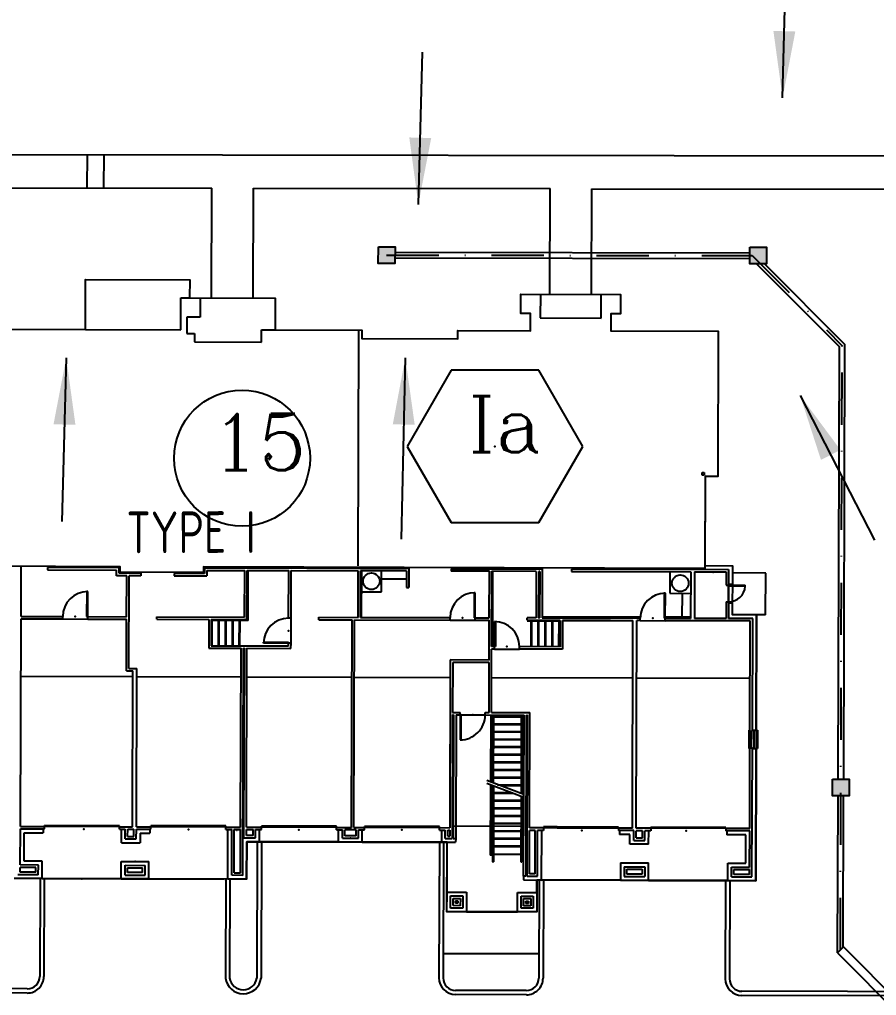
# Model space of a CAD drawing. Header units: feet. Extents: x 26064 to 27719, y 16802 to 28989.
# Drawn here: x 27321.3 to 27424.1, y 17176.2 to 17293.3 of the extents above; entities that cross this region are included whole.
import ezdxf
from ezdxf.enums import TextEntityAlignment as Align

# ---------------------------------------------------------------- set-up
doc = ezdxf.new("R2010")
doc.units = ezdxf.units.FT
doc.header["$LTSCALE"] = 50
doc.header["$MEASUREMENT"] = 0
doc.header["$PDSIZE"] = -0.5
doc.linetypes.add('CENTERPL', pattern=[0.25, 0.125, -0.0625, 0, -0.0625])
for name, color, linetype in [('ALT-SD CL', 252, 'CENTERPL'), ('ALT-SD STRUCTURE', 252, 'Continuous'), ('ALT-SD-OUTER', 252, 'Continuous'), ('BUILDING-DOORS-EXT', 2, 'Continuous'), ('BUILDING-INTERIOR', 251, 'Continuous'), ('BUILDINGS', 5, 'Continuous'), ('CURB-B', 4, 'Continuous'), ('CURB-F', 32, 'Continuous'), ('FLUMES', 2, 'Continuous'), ('SD-OUTER-PRIVATE', 6, 'Continuous'), ('SD-STRUCTURE', 6, 'Continuous'), ('SIDEWALK', 9, 'Continuous')]:
    doc.layers.add(name, color=color, linetype=linetype)
doc.styles.add('DCADTXTSTYLE2', font='ARCHITXT')
doc.styles.add('DCADTXTSTYLE3', font='ROMANC')
doc.styles.add('ls80', font='simplex', dxfattribs={"oblique": 15, "height": 4})
doc.dimstyles.new('dim', dxfattribs={"dimtxt": 0.18, "dimasz": 0.16, "dimexe": 0.0625, "dimexo": 0.0625, "dimgap": 0.03, "dimtad": 3, "dimdec": 4, "dimzin": 0, "dimdsep": 46, "dimtxsty": 'ls80', "dimcen": 0.09, "dimclrd": 256, "dimclre": 256, "dimclrt": 256, "dimaunit": 1, "dimadec": 4, "dimazin": 0, "dimtfac": 1, "dimtdec": 4, "dimtofl": 0, "dimtmove": 2, "dimatfit": 3, "dimfxl": 0, "dimtolj": 1, "dimtzin": 0, "dimlwd": -1, "dimlwe": -1, "dimarcsym": 0})

msp = doc.modelspace()

# ---------------------------------------------------------------- hatches: boundary and pattern name
at = {"layer": 'ALT-SD STRUCTURE'}
for points in [[(27364.33056, 17266.05167), (27366.33055, 17266.04583), (27366.32471, 17264.04584), (27364.32472, 17264.05168)], [(27408.92303, 17265.99012), (27410.92302, 17265.98429), (27410.91718, 17263.9843), (27408.91719, 17263.99013)], [(27418.83462, 17202.19952), (27420.83462, 17202.19369), (27420.82878, 17200.19369), (27418.82879, 17200.19953)]]:
    msp.add_hatch(color=7, dxfattribs=at).paths.add_polyline_path(points)

# ---------------------------------------------------------------- linework, layer by layer
at = {"layer": 'ALT-SD CL', "color": 7}
for p, q in [((27365.32764, 17265.05022), (27409.19807, 17264.98678)), ((27409.19807, 17264.98678), (27419.9863, 17254.1673)), ((27419.77479, 17181.69669), (27419.9863, 17254.1673))]:
    msp.add_line(p, q, dxfattribs=at)
at = {"layer": 'ALT-SD STRUCTURE', "color": 7, "flags": 128}
for points in [[(27364.33056, 17266.05167), (27366.33055, 17266.04583), (27366.32471, 17264.04584), (27364.32472, 17264.05168)], [(27408.92303, 17265.99012), (27410.92302, 17265.98429), (27410.91718, 17263.9843), (27408.91719, 17263.99013)], [(27418.83462, 17202.19952), (27420.83462, 17202.19369), (27420.82878, 17200.19369), (27418.82879, 17200.19953)]]:
    msp.add_lwpolyline(points, close=True, dxfattribs=at)
at = {"layer": 'ALT-SD-OUTER', "color": 7}
for p, q in [((27366.32861, 17265.38178), (27408.92107, 17265.32018)), ((27366.32667, 17264.71578), (27408.91913, 17264.65418)), ((27409.72393, 17263.98778), (27419.6529, 17254.03005)), ((27410.66718, 17263.98502), (27420.3197, 17254.30454)), ((27419.50162, 17202.19758), (27419.6529, 17254.03005)), ((27420.16762, 17202.19563), (27420.3197, 17254.30454)), ((27419.44082, 17181.36467), (27419.49578, 17200.19759)), ((27420.10876, 17182.02872), (27420.16178, 17200.19564))]:
    msp.add_line(p, q, dxfattribs=at)
at = {"layer": 'BUILDING-DOORS-EXT', "color": 7}
for p, q in [((27408.3512, 17225.32794), (27406.35197, 17225.33377)), ((27406.35233, 17225.45872), (27408.35156, 17225.45289)), ((27408.3512, 17225.32792), (27408.35156, 17225.45287))]:
    msp.add_line(p, q, dxfattribs=at)
msp.add_arc((27406.37128, 17225.44256), 1.98323, 269.2841771, 356.6861386, dxfattribs=at)
at = {"layer": 'BUILDING-INTERIOR', "color": 7, "ltscale": 12}
for p, q in [((27340.61227, 17256.09747), (27340.62346, 17259.92933)), ((27340.62346, 17259.92933), (27341.68555, 17259.92623)), ((27342.9559, 17259.92253), (27342.94909, 17257.59008)), ((27383.77519, 17260.36568), (27383.76687, 17257.51261)), ((27391.05572, 17257.49133), (27391.06404, 17260.3444)), ((27341.34553, 17257.59476), (27341.33982, 17255.63718)), ((27342.94909, 17257.59008), (27341.34553, 17257.59476)), ((27383.76687, 17257.51261), (27391.05572, 17257.49133)), ((27329.17918, 17256.13084), (27340.61227, 17256.09747)), ((27350.2918, 17254.61143), (27350.29605, 17256.0692)), ((27350.29605, 17256.0692), (27351.94125, 17256.0644)), ((27361.93741, 17256.03523), (27361.85487, 17227.75445)), ((27341.33982, 17255.63718), (27342.25613, 17255.63451)), ((27342.25613, 17255.63451), (27342.25322, 17254.63489)), ((27342.25322, 17254.63489), (27350.2918, 17254.61143)), ((27403.18359, 17238.62969), (27403.18456, 17238.96289)), ((27403.4335, 17238.62896), (27403.18359, 17238.62969)), ((27403.18456, 17238.96289), (27403.43447, 17238.96216)), ((27403.43447, 17238.96216), (27403.4335, 17238.62896)), ((27321.45656, 17221.708), (27321.47406, 17227.70568)), ((27324.63915, 17227.57149), (27324.6383, 17227.27993)), ((27324.6383, 17227.27993), (27332.92679, 17227.25574)), ((27333.21919, 17227.54645), (27324.63915, 17227.57149)), ((27332.92484, 17226.58933), (27332.92679, 17227.25574)), ((27333.21725, 17226.88004), (27333.21919, 17227.54645)), ((27335.84124, 17226.87238), (27333.21725, 17226.88004)), ((27335.84124, 17226.87238), (27335.84039, 17226.58082)), ((27339.83973, 17226.86074), (27339.83888, 17226.56918)), ((27343.46331, 17226.85016), (27339.83973, 17226.86074)), ((27343.46525, 17227.51657), (27343.46331, 17226.85016)), ((27343.46525, 17227.51657), (27367.99749, 17227.44496)), ((27343.75596, 17227.22417), (27343.75401, 17226.55776)), ((27343.75596, 17227.22417), (27348.29586, 17227.21092)), ((27348.27956, 17221.62972), (27348.29586, 17227.21092)), ((27348.57027, 17221.33731), (27348.58741, 17227.21006)), ((27348.58741, 17227.21006), (27353.58549, 17227.19547)), ((27348.69486, 17221.212), (27348.71236, 17227.20969)), ((27353.56884, 17221.48932), (27353.58549, 17227.19547)), ((27353.86039, 17221.48847), (27353.87704, 17227.19462)), ((27353.87704, 17227.19462), (27361.91565, 17227.17116)), ((27361.89936, 17221.58997), (27361.91565, 17227.17116)), ((27362.19091, 17221.58912), (27362.2072, 17227.1703)), ((27367.70508, 17227.15426), (27362.2072, 17227.1703)), ((27362.31586, 17221.58875), (27362.33215, 17227.16994)), ((27367.70508, 17227.15426), (27367.69925, 17225.15503)), ((27367.99749, 17227.44496), (27367.9908, 17225.15418)), ((27373.0789, 17227.43013), (27373.07805, 17227.13858)), ((27377.65957, 17227.12521), (27373.07805, 17227.13858)), ((27373.0789, 17227.43013), (27383.99135, 17227.39828)), ((27377.64327, 17221.54402), (27377.65957, 17227.12521)), ((27377.92473, 17218.08615), (27377.95111, 17227.12436)), ((27383.28243, 17227.1088), (27377.95111, 17227.12436)), ((27378.04969, 17218.08579), (27378.07607, 17227.12399)), ((27383.28243, 17227.1088), (27383.26614, 17221.52761)), ((27383.57399, 17227.10795), (27383.5577, 17221.52676)), ((27383.69894, 17227.10758), (27383.57399, 17227.10795)), ((27383.69894, 17227.10758), (27383.68265, 17221.52639)), ((27383.99135, 17227.39828), (27383.97421, 17221.52554)), ((27387.49, 17227.38807), (27387.48915, 17227.09652)), ((27387.48915, 17227.09652), (27401.81697, 17227.0547)), ((27387.49, 17227.38807), (27406.3578, 17227.33301)), ((27401.81697, 17227.0547), (27401.80068, 17221.47351)), ((27402.27512, 17227.05336), (27402.25883, 17221.47218)), ((27402.27512, 17227.05336), (27406.0654, 17227.0423)), ((27403.52684, 17227.79943), (27406.81729, 17227.78983)), ((27406.0654, 17227.0423), (27406.06078, 17225.45957)), ((27406.3578, 17227.33301), (27406.35233, 17225.45872)), ((27406.81729, 17227.78983), (27406.81085, 17225.58233)), ((27334.13269, 17226.58581), (27332.92484, 17226.58933)), ((27334.11835, 17221.67105), (27334.13269, 17226.58581)), ((27334.39179, 17215.46425), (27334.42425, 17226.58496)), ((27335.84039, 17226.58082), (27334.42425, 17226.58496)), ((27339.83888, 17226.56918), (27343.75401, 17226.55776)), ((27367.70217, 17226.15464), (27364.70332, 17226.16339)), ((27406.35269, 17225.58367), (27406.81085, 17225.58233)), ((27329.33728, 17224.68388), (27329.32853, 17221.68503)), ((27329.46224, 17224.68351), (27329.33728, 17224.68388)), ((27329.45348, 17221.68466), (27329.46224, 17224.68351)), ((27367.69925, 17225.15503), (27367.9908, 17225.15418)), ((27375.81943, 17224.54822), (27375.81068, 17221.54937)), ((27375.94438, 17224.54785), (27375.81943, 17224.54822)), ((27375.93563, 17221.549), (27375.94438, 17224.54785)), ((27398.64403, 17224.4816), (27398.63528, 17221.48275)), ((27398.76898, 17224.48123), (27398.64403, 17224.4816)), ((27398.76023, 17221.48239), (27398.76898, 17224.48123)), ((27400.80106, 17221.47643), (27400.80981, 17224.47528)), ((27406.06078, 17225.45957), (27406.35233, 17225.45872)), ((27406.35233, 17225.45872), (27406.34601, 17223.29288)), ((27406.3465, 17223.45949), (27406.35233, 17225.45872)), ((27406.35197, 17225.33377), (27406.35233, 17225.45872)), ((27406.05495, 17223.46034), (27406.04911, 17221.46111)), ((27406.05494, 17223.46034), (27406.3465, 17223.45949)), ((27406.3465, 17223.45949), (27406.34066, 17221.46026)), ((27406.34614, 17223.33454), (27406.8043, 17223.3332)), ((27406.8043, 17223.3332), (27406.80016, 17221.91708)), ((27321.38301, 17196.50936), (27321.45571, 17221.41645)), ((27321.45571, 17221.41645), (27326.45379, 17221.40186)), ((27321.45656, 17221.708), (27326.45464, 17221.69342)), ((27326.45379, 17221.40186), (27326.45464, 17221.69342)), ((27326.45379, 17221.40186), (27329.45263, 17221.39311)), ((27329.32853, 17221.68503), (27329.45348, 17221.68466)), ((27329.45263, 17221.39311), (27329.45348, 17221.68466)), ((27329.45263, 17221.39311), (27334.11749, 17221.3795)), ((27329.45348, 17221.68466), (27334.11835, 17221.67105)), ((27334.09938, 17215.17355), (27334.11749, 17221.3795)), ((27337.74111, 17221.36892), (27337.74196, 17221.66047)), ((27337.74111, 17221.36892), (27343.9887, 17221.35069)), ((27337.74196, 17221.66047), (27348.27956, 17221.62972)), ((27343.9887, 17221.35069), (27343.97861, 17217.89367)), ((27344.28025, 17221.34983), (27344.27102, 17218.18437)), ((27344.28025, 17221.34983), (27348.57027, 17221.33731)), ((27344.39597, 17218.18401), (27344.40521, 17221.34947)), ((27348.69486, 17221.212), (27344.40484, 17221.22452)), ((27345.22899, 17218.18158), (27345.23822, 17221.34704)), ((27346.062, 17218.17915), (27346.07124, 17221.34461)), ((27346.89501, 17218.17672), (27346.90425, 17221.34218)), ((27347.72802, 17218.17429), (27347.73726, 17221.33974)), ((27353.86039, 17221.48847), (27353.56884, 17221.48932)), ((27353.85164, 17218.48962), (27353.86039, 17221.48847)), ((27357.19195, 17221.31215), (27357.1928, 17221.6037)), ((27357.19195, 17221.31215), (27361.19042, 17221.30048)), ((27357.1928, 17221.6037), (27361.89936, 17221.58997)), ((27361.11773, 17196.39339), (27361.19043, 17221.30048)), ((27361.40928, 17196.39254), (27361.48198, 17221.29963)), ((27361.48198, 17221.29963), (27372.93593, 17221.2662)), ((27362.19091, 17221.58912), (27372.93678, 17221.55776)), ((27372.93593, 17221.2662), (27372.93678, 17221.55776)), ((27372.93593, 17221.2662), (27375.93478, 17221.25745)), ((27375.81068, 17221.54937), (27375.93563, 17221.549)), ((27375.93478, 17221.25745), (27375.93563, 17221.549)), ((27375.93478, 17221.25745), (27377.64242, 17221.25246)), ((27375.93563, 17221.549), (27377.64327, 17221.54402)), ((27377.62844, 17216.46263), (27377.64242, 17221.25246)), ((27378.25794, 17218.08518), (27378.26669, 17221.08403)), ((27378.26669, 17221.08403), (27378.39164, 17221.08366)), ((27378.39164, 17221.08366), (27378.38289, 17218.08482)), ((27386.13888, 17221.10271), (27382.18205, 17221.11426)), ((27382.18242, 17221.23921), (27382.18327, 17221.53077)), ((27386.13924, 17221.22767), (27382.18242, 17221.23921)), ((27383.26614, 17221.52761), (27382.18327, 17221.53077)), ((27382.67299, 17218.0723), (27382.68223, 17221.23775)), ((27383.506, 17218.06986), (27383.51524, 17221.23532)), ((27383.5577, 17221.52676), (27383.68265, 17221.52639)), ((27383.97421, 17221.52554), (27395.76138, 17221.49114)), ((27395.76175, 17221.61609), (27383.97457, 17221.65049)), ((27384.33901, 17218.06743), (27384.34825, 17221.23289)), ((27385.17203, 17218.065), (27385.18127, 17221.23046)), ((27386.00504, 17218.06257), (27386.01428, 17221.22803)), ((27386.13924, 17221.22767), (27386.13, 17218.06221)), ((27386.4308, 17221.22681), (27386.42071, 17217.7698)), ((27392.17857, 17221.21004), (27386.4308, 17221.22681)), ((27386.47241, 17221.22669), (27394.88587, 17221.20214)), ((27394.81317, 17196.29504), (27394.88587, 17221.20214)), ((27395.27133, 17196.2937), (27395.34403, 17221.2008)), ((27395.76053, 17221.19958), (27395.34403, 17221.2008)), ((27395.76053, 17221.19958), (27395.76138, 17221.49114)), ((27395.76053, 17221.19958), (27398.75938, 17221.19083)), ((27398.63528, 17221.48275), (27398.76023, 17221.48239)), ((27398.75938, 17221.19083), (27398.76023, 17221.48239)), ((27408.96379, 17221.16105), (27398.75938, 17221.19083)), ((27398.76023, 17221.48239), (27401.80068, 17221.47351)), ((27401.80104, 17221.59847), (27398.7606, 17221.60734)), ((27406.04911, 17221.46111), (27402.25883, 17221.47218)), ((27409.2562, 17221.45175), (27406.34066, 17221.46026)), ((27409.71569, 17221.90857), (27406.80016, 17221.91708)), ((27408.92526, 17207.95778), (27408.96379, 17221.16105)), ((27409.21681, 17207.95693), (27409.2562, 17221.45175)), ((27409.67521, 17208.0389), (27409.71569, 17221.90857)), ((27350.56124, 17218.49922), (27350.5616, 17218.62418)), ((27353.56008, 17218.49047), (27350.56124, 17218.49922)), ((27350.5616, 17218.62418), (27353.56045, 17218.61542)), ((27353.55911, 17218.15727), (27353.56008, 17218.49047)), ((27353.56045, 17218.61542), (27353.56008, 17218.49047)), ((27353.85164, 17218.48962), (27353.56008, 17218.49047)), ((27353.84982, 17217.86486), (27353.85164, 17218.48962)), ((27343.97861, 17217.89367), (27347.85212, 17217.88237)), ((27344.27102, 17218.18437), (27353.55911, 17218.15727)), ((27347.78952, 17196.43229), (27347.85212, 17217.88237)), ((27348.06417, 17190.64198), (27348.14368, 17217.88151)), ((27348.14368, 17217.88151), (27348.26863, 17217.88115)), ((27348.20226, 17195.1399), (27348.26863, 17217.88115)), ((27348.49758, 17196.43022), (27348.56018, 17217.8803)), ((27348.56018, 17217.8803), (27353.84982, 17217.86486)), ((27377.90164, 17210.17254), (27377.92388, 17217.7946)), ((27378.25709, 17217.79363), (27377.92388, 17217.7946)), ((27378.25794, 17218.08518), (27377.92473, 17218.08615)), ((27378.25709, 17217.79363), (27378.25794, 17218.08518)), ((27378.25709, 17217.79363), (27381.25593, 17217.78487)), ((27378.38289, 17218.08482), (27378.25794, 17218.08518)), ((27381.25593, 17217.78487), (27381.25678, 17218.07643)), ((27386.42071, 17217.7698), (27381.25593, 17217.78487)), ((27386.13, 17218.06221), (27381.25678, 17218.07643)), ((27382.25564, 17217.78196), (27382.13069, 17217.78232)), ((27372.9636, 17216.47624), (27372.90488, 17196.35899)), ((27377.62844, 17216.46263), (27372.9636, 17216.47624)), ((27373.2543, 17216.18384), (27373.2368, 17210.18615)), ((27377.62758, 17216.17107), (27373.2543, 17216.18384)), ((27377.61008, 17210.17339), (27377.62758, 17216.17107)), ((27334.09938, 17215.17355), (27334.89074, 17215.17124)), ((27334.39179, 17215.46425), (27335.34975, 17215.46146)), ((27334.83616, 17196.47009), (27334.89074, 17215.17124)), ((27335.29432, 17196.46876), (27335.34975, 17215.46146)), ((27334.88867, 17214.46318), (27321.43553, 17214.50245)), ((27347.84202, 17214.42537), (27335.34683, 17214.46184)), ((27361.17025, 17214.38647), (27348.55009, 17214.42331)), ((27372.9574, 17214.35207), (27361.4618, 17214.38562)), ((27394.86569, 17214.28813), (27377.91379, 17214.3376)), ((27408.94359, 17214.24704), (27395.32385, 17214.28679)), ((27372.95015, 17211.82345), (27372.90501, 17196.35898)), ((27373.2417, 17211.8226), (27373.23692, 17210.18615)), ((27377.61021, 17210.17339), (27377.61498, 17211.80984)), ((27377.90177, 17210.17254), (27377.90654, 17211.80899)), ((27373.23595, 17209.8946), (27373.19263, 17195.06696)), ((27373.23607, 17209.8946), (27373.19276, 17195.06696)), ((27373.23607, 17209.8946), (27373.36102, 17209.89423)), ((27373.23692, 17210.18615), (27374.15324, 17210.18348)), ((27373.36102, 17209.89423), (27373.3177, 17195.0666)), ((27373.65258, 17209.89338), (27373.60925, 17195.06575)), ((27373.65258, 17209.89338), (27374.15239, 17209.89192)), ((27374.15239, 17209.89192), (27374.14363, 17206.89307)), ((27374.15239, 17209.89192), (27374.15324, 17210.18348)), ((27374.15239, 17209.89192), (27377.15123, 17209.88317)), ((27374.27734, 17209.89156), (27374.15239, 17209.89192)), ((27374.26859, 17206.89271), (27374.27734, 17209.89156)), ((27377.15123, 17209.88317), (27377.15209, 17210.17472)), ((27377.15123, 17209.88317), (27381.81602, 17209.86955)), ((27377.15209, 17210.17472), (27377.61021, 17210.17339)), ((27377.90177, 17210.17254), (27382.52493, 17210.15904)), ((27381.75962, 17190.54365), (27381.81602, 17209.86955)), ((27382.05118, 17190.5428), (27382.10758, 17209.8687)), ((27382.10758, 17209.8687), (27382.23253, 17209.86834)), ((27382.17613, 17190.54243), (27382.23253, 17209.86834)), ((27382.48445, 17196.33102), (27382.52481, 17210.15904)), ((27382.48458, 17196.33102), (27382.52493, 17210.15904)), ((27408.83589, 17205.87549), (27408.8422, 17208.04133)), ((27408.8422, 17208.04133), (27408.9255, 17208.04109)), ((27408.92526, 17207.95778), (27409.21681, 17207.95693)), ((27409.04437, 17205.95819), (27409.05021, 17207.95742)), ((27409.09186, 17207.9573), (27409.08602, 17205.95807)), ((27409.21705, 17208.04023), (27409.38366, 17208.03975)), ((27409.21705, 17208.04023), (27409.67521, 17208.0389)), ((27409.38366, 17208.03975), (27409.37733, 17205.87391)), ((27409.67521, 17208.0389), (27409.84181, 17208.03841)), ((27409.84181, 17208.03841), (27409.83549, 17205.87258)), ((27374.14363, 17206.89307), (27374.26859, 17206.89271)), ((27408.91918, 17205.87525), (27408.83589, 17205.87549)), ((27408.8911, 17196.25395), (27408.91942, 17205.95855)), ((27408.91942, 17205.95855), (27409.21098, 17205.9577)), ((27409.16575, 17190.46366), (27409.21098, 17205.9577)), ((27409.37733, 17205.87391), (27409.21073, 17205.8744)), ((27409.21073, 17205.8744), (27409.66889, 17205.87306)), ((27409.62257, 17190.00417), (27409.66889, 17205.87306)), ((27409.66889, 17205.87306), (27409.83549, 17205.87258)), ((27377.79302, 17201.4744), (27377.76846, 17193.05437)), ((27377.91783, 17201.42665), (27377.89341, 17193.05401)), ((27378.04265, 17201.37891), (27378.01605, 17192.26228)), ((27378.16746, 17201.33117), (27378.141, 17192.26191)), ((27377.91515, 17200.50947), (27378.04011, 17200.50911)), ((27378.16506, 17200.50874), (27380.45906, 17200.50205)), ((27381.45436, 17200.12134), (27381.4314, 17192.25231)), ((27381.57917, 17200.0736), (27381.55635, 17192.25195)), ((27377.90982, 17198.67685), (27378.03476, 17198.67648)), ((27377.91249, 17199.59316), (27378.03744, 17199.59279)), ((27378.15971, 17198.67612), (27381.45012, 17198.66651)), ((27378.16239, 17199.59243), (27381.4528, 17199.58283)), ((27377.90714, 17197.76053), (27378.03209, 17197.76017)), ((27378.15704, 17197.7598), (27381.44745, 17197.7502)), ((27321.36952, 17191.88613), (27321.38216, 17196.2178)), ((27321.38216, 17196.2178), (27324.25606, 17196.20941)), ((27321.38301, 17196.50936), (27324.25691, 17196.50097)), ((27324.25606, 17196.20941), (27324.25691, 17196.50097)), ((27324.25691, 17196.50097), (27324.25727, 17196.62592)), ((27333.25345, 17196.47471), (27324.25691, 17196.50097)), ((27333.25382, 17196.59966), (27324.25727, 17196.62592)), ((27333.2526, 17196.18316), (27333.25345, 17196.47471)), ((27333.25345, 17196.47471), (27333.25382, 17196.59966)), ((27333.25345, 17196.47471), (27334.83616, 17196.47009)), ((27335.29432, 17196.46876), (27337.04365, 17196.46365)), ((27337.0428, 17196.1721), (27337.04365, 17196.46365)), ((27337.04365, 17196.46365), (27337.04401, 17196.5886)), ((27346.04019, 17196.43739), (27337.04365, 17196.46365)), ((27346.04055, 17196.56234), (27337.04401, 17196.5886)), ((27346.03934, 17196.14584), (27346.04019, 17196.43739)), ((27346.04019, 17196.43739), (27346.04055, 17196.56234)), ((27346.04019, 17196.43739), (27347.78952, 17196.43229)), ((27348.49758, 17196.43022), (27350.30938, 17196.42493)), ((27350.30853, 17196.13338), (27350.30938, 17196.42493)), ((27350.30938, 17196.42493), (27350.30975, 17196.54988)), ((27359.30593, 17196.39868), (27350.30938, 17196.42493)), ((27359.30629, 17196.52363), (27350.30975, 17196.54988)), ((27359.30508, 17196.10712), (27359.30593, 17196.39868)), ((27359.30593, 17196.39868), (27359.30629, 17196.52363)), ((27359.30593, 17196.39868), (27361.11773, 17196.39339)), ((27361.40928, 17196.39254), (27362.6588, 17196.38889)), ((27362.65795, 17196.09734), (27362.6588, 17196.38889)), ((27362.6588, 17196.38889), (27362.65917, 17196.51384)), ((27370.35724, 17196.36642), (27362.6588, 17196.38889)), ((27370.35761, 17196.49137), (27362.65917, 17196.51384)), ((27371.65548, 17196.36263), (27370.35725, 17196.36642)), ((27371.65584, 17196.48758), (27370.35761, 17196.49137)), ((27371.65462, 17196.07107), (27371.65548, 17196.36263)), ((27371.65548, 17196.36263), (27371.65584, 17196.48758)), ((27371.65548, 17196.36263), (27372.90501, 17196.35898)), ((27377.90447, 17196.84422), (27378.02942, 17196.84385)), ((27378.15437, 17196.84349), (27381.44477, 17196.83388)), ((27384.15067, 17196.32616), (27382.48458, 17196.33102)), ((27384.15067, 17196.32616), (27384.14982, 17196.0346)), ((27384.15067, 17196.32616), (27384.15103, 17196.45111)), ((27385.77248, 17196.32143), (27384.15067, 17196.32616)), ((27385.77285, 17196.44638), (27384.15103, 17196.45111)), ((27393.14708, 17196.2999), (27385.77248, 17196.32143)), ((27393.14745, 17196.42486), (27385.77285, 17196.44638)), ((27393.14708, 17196.2999), (27393.14623, 17196.00835)), ((27393.14708, 17196.2999), (27393.14745, 17196.42486)), ((27394.81317, 17196.29504), (27393.14708, 17196.2999)), ((27397.02066, 17196.2886), (27395.27133, 17196.2937)), ((27397.02066, 17196.2886), (27397.01981, 17195.99704)), ((27397.02066, 17196.2886), (27397.02102, 17196.41355)), ((27406.0172, 17196.26234), (27397.02066, 17196.2886)), ((27406.01757, 17196.38729), (27397.02102, 17196.41355)), ((27406.0172, 17196.26234), (27406.01635, 17195.97079)), ((27406.0172, 17196.26234), (27406.01757, 17196.38729)), ((27408.8911, 17196.25395), (27406.0172, 17196.26234)), ((27321.82902, 17192.34295), (27321.83898, 17195.75831)), ((27321.83898, 17195.75831), (27324.12977, 17195.75162)), ((27324.13111, 17196.20978), (27324.12977, 17195.75162)), ((27333.2526, 17196.18316), (27333.96066, 17196.18109)), ((27333.49776, 17194.55804), (27333.5025, 17196.18243)), ((27333.95726, 17195.01486), (27333.96066, 17196.18109)), ((27334.24966, 17195.30556), (27334.25222, 17196.18024)), ((27334.24966, 17195.30556), (27334.99936, 17195.30338)), ((27334.25222, 17196.18024), (27335.00191, 17196.17805)), ((27334.99936, 17195.30338), (27335.00191, 17196.17805)), ((27335.29007, 17195.01097), (27335.29347, 17196.1772)), ((27335.29347, 17196.1772), (27337.0428, 17196.1721)), ((27335.75029, 17195.71771), (27335.74689, 17194.55148)), ((27335.75029, 17195.71771), (27336.91651, 17195.7143)), ((27336.91784, 17196.17246), (27336.91651, 17195.7143)), ((27346.03934, 17196.14584), (27346.7474, 17196.14377)), ((27346.27186, 17190.18905), (27346.28924, 17196.14511)), ((27346.73135, 17190.64587), (27346.7474, 17196.14377)), ((27347.02376, 17190.93658), (27347.03895, 17196.14292)), ((27347.03895, 17196.14292), (27347.78867, 17196.14073)), ((27347.29643, 17196.0736), (27347.37567, 17196.07337)), ((27347.77347, 17190.93439), (27347.78867, 17196.14073)), ((27348.20226, 17195.1399), (27349.59755, 17195.13583)), ((27348.49466, 17195.4306), (27348.49673, 17196.13867)), ((27349.30685, 17195.42823), (27348.49466, 17195.4306)), ((27348.49673, 17196.13867), (27349.30892, 17196.1363)), ((27349.30685, 17195.42823), (27349.30892, 17196.1363)), ((27349.59755, 17195.13583), (27349.60047, 17196.13544)), ((27349.60047, 17196.13544), (27350.30853, 17196.13338)), ((27350.05437, 17194.67633), (27350.05863, 17196.13411)), ((27359.30508, 17196.10712), (27360.01314, 17196.10505)), ((27359.55072, 17194.64862), (27359.55498, 17196.10639)), ((27360.01022, 17195.10544), (27360.01314, 17196.10505)), ((27360.01022, 17195.10544), (27361.94704, 17195.09979)), ((27360.30262, 17195.39614), (27360.30469, 17196.1042)), ((27361.65634, 17195.39219), (27360.30262, 17195.39614)), ((27361.6584, 17196.10025), (27360.30469, 17196.1042)), ((27361.65634, 17195.39219), (27361.6584, 17196.10025)), ((27361.94704, 17195.09979), (27361.94996, 17196.0994)), ((27361.94996, 17196.0994), (27362.65795, 17196.09734)), ((27362.40386, 17194.64029), (27362.40811, 17196.09806)), ((27371.65462, 17196.07107), (27372.36264, 17196.06901)), ((27371.90446, 17196.07035), (27371.90021, 17194.61257)), ((27372.35972, 17195.06939), (27372.36264, 17196.06901)), ((27372.35972, 17195.06939), (27373.19276, 17195.06696)), ((27372.65212, 17195.3601), (27372.65419, 17196.06816)), ((27372.65212, 17195.3601), (27372.90209, 17195.35937)), ((27372.65419, 17196.06816), (27372.90416, 17196.06743)), ((27372.90416, 17196.06743), (27372.90209, 17195.35937)), ((27373.3177, 17195.0666), (27373.60925, 17195.06575)), ((27373.60925, 17195.06575), (27373.60791, 17194.60759)), ((27377.9018, 17195.9279), (27378.02674, 17195.92754)), ((27378.15169, 17195.92717), (27381.4421, 17195.91757)), ((27382.46853, 17190.83314), (27382.48372, 17196.03947)), ((27383.15013, 17196.03752), (27382.48373, 17196.03947)), ((27383.13494, 17190.83119), (27383.15013, 17196.03752)), ((27383.42564, 17190.53879), (27383.44169, 17196.03667)), ((27384.14982, 17196.0346), (27383.44169, 17196.03667)), ((27383.89985, 17196.03533), (27383.88247, 17190.07929)), ((27394.97893, 17196.003), (27393.14623, 17196.00835)), ((27393.27118, 17196.00799), (27393.26985, 17195.54983)), ((27394.51943, 17195.54618), (27393.26985, 17195.54983)), ((27394.51603, 17194.37996), (27394.51943, 17195.54618)), ((27394.97552, 17194.83678), (27394.97893, 17196.003)), ((27395.26793, 17195.12749), (27395.27048, 17196.00215)), ((27395.26793, 17195.12749), (27396.01764, 17195.1253)), ((27396.02019, 17195.99996), (27395.27048, 17196.00215)), ((27396.01764, 17195.1253), (27396.02019, 17195.99996)), ((27396.30834, 17194.83289), (27396.31175, 17195.99911)), ((27397.01981, 17195.99704), (27396.31175, 17195.99911)), ((27396.76516, 17194.3734), (27396.7699, 17195.99777)), ((27408.89025, 17195.9624), (27406.01635, 17195.97079)), ((27406.1413, 17195.97042), (27406.13997, 17195.51227)), ((27408.43075, 17195.50558), (27406.13997, 17195.51227)), ((27408.42078, 17192.09023), (27408.43075, 17195.50558)), ((27408.8776, 17191.63073), (27408.89025, 17195.9624)), ((27333.49776, 17194.55804), (27335.74689, 17194.55148)), ((27333.95726, 17195.01486), (27335.29007, 17195.01097)), ((27348.52099, 17190.18249), (27348.53412, 17194.68077)), ((27348.53412, 17194.68077), (27350.05437, 17194.67633)), ((27350.05437, 17194.67633), (27359.55072, 17194.64862)), ((27359.55072, 17194.64862), (27362.40386, 17194.64029)), ((27362.40386, 17194.64029), (27371.85857, 17194.6127)), ((27371.90021, 17194.61257), (27373.60791, 17194.60759)), ((27372.56997, 17188.61287), (27372.58748, 17194.61057)), ((27377.89645, 17194.09527), (27378.02139, 17194.09491)), ((27377.89912, 17195.01159), (27378.02407, 17195.01122)), ((27378.14635, 17194.09454), (27381.43675, 17194.08494)), ((27378.14902, 17195.01086), (27381.43942, 17195.00126)), ((27396.76516, 17194.3734), (27394.51603, 17194.37996)), ((27394.97552, 17194.83678), (27396.30834, 17194.83289)), ((27377.89341, 17193.05401), (27377.76846, 17193.05437)), ((27377.89377, 17193.17896), (27378.01872, 17193.17859)), ((27378.14367, 17193.17823), (27381.43407, 17193.16863)), ((27321.36697, 17191.01146), (27321.36867, 17191.59457)), ((27323.24295, 17191.5891), (27321.36867, 17191.59457)), ((27323.53535, 17191.87981), (27321.36952, 17191.88613)), ((27323.99485, 17192.33663), (27321.82902, 17192.34295)), ((27323.24125, 17191.00599), (27323.24295, 17191.5891)), ((27323.53195, 17190.71359), (27323.53535, 17191.87981)), ((27323.98877, 17190.2541), (27323.99485, 17192.33663)), ((27333.48512, 17190.22637), (27333.4912, 17192.30891)), ((27333.4912, 17192.30891), (27336.78159, 17192.2993)), ((27333.94463, 17190.68319), (27333.94803, 17191.84941)), ((27333.94803, 17191.84941), (27336.35332, 17191.84239)), ((27334.23704, 17190.9739), (27334.23874, 17191.55701)), ((27334.23874, 17191.55701), (27336.02968, 17191.55178)), ((27336.02798, 17190.96867), (27336.02968, 17191.55178)), ((27336.34992, 17190.67617), (27336.35332, 17191.84239)), ((27336.77551, 17190.21677), (27336.78159, 17192.2993)), ((27378.01605, 17192.26228), (27378.141, 17192.26191)), ((27381.4314, 17192.25231), (27381.55635, 17192.25195)), ((27393.38489, 17192.13411), (27393.37882, 17190.05158)), ((27393.38489, 17192.13411), (27396.7586, 17192.12427)), ((27393.84171, 17191.67462), (27393.83831, 17190.5084)), ((27393.84171, 17191.67462), (27396.29911, 17191.66745)), ((27396.29911, 17191.66745), (27396.2957, 17190.50123)), ((27396.75252, 17190.04173), (27396.7586, 17192.12427)), ((27406.24887, 17190.01402), (27406.25495, 17192.09655)), ((27406.25495, 17192.09655), (27408.42078, 17192.09023)), ((27406.70837, 17190.47084), (27406.71177, 17191.63705)), ((27406.71177, 17191.63705), (27408.8776, 17191.63073)), ((27323.53195, 17190.71359), (27321.07456, 17190.72076)), ((27323.24125, 17191.00599), (27321.36697, 17191.01146)), ((27333.94463, 17190.68319), (27336.34992, 17190.67617)), ((27336.02798, 17190.96867), (27334.23704, 17190.9739)), ((27348.06417, 17190.64198), (27346.73135, 17190.64587)), ((27347.02376, 17190.93658), (27347.77347, 17190.93439)), ((27381.75962, 17190.54365), (27381.75828, 17190.08549)), ((27382.05118, 17190.5428), (27381.75962, 17190.54365)), ((27382.17613, 17190.54243), (27383.42564, 17190.53879)), ((27383.13494, 17190.83119), (27382.46853, 17190.83314)), ((27383.25911, 17190.53927), (27383.42564, 17190.53879)), ((27383.25911, 17190.53927), (27383.42564, 17190.53879)), ((27393.83831, 17190.5084), (27396.2957, 17190.50123)), ((27394.13072, 17190.79911), (27394.13242, 17191.38221)), ((27396.005, 17190.79363), (27394.13072, 17190.79911)), ((27394.13242, 17191.38221), (27396.0067, 17191.37674)), ((27396.0067, 17191.37674), (27396.005, 17190.79363)), ((27406.70837, 17190.47084), (27409.16575, 17190.46366)), ((27407.00077, 17190.76154), (27407.00247, 17191.34465)), ((27408.87505, 17190.75607), (27407.00077, 17190.76154)), ((27407.00247, 17191.34465), (27408.87675, 17191.33918)), ((27408.87505, 17190.75607), (27408.87675, 17191.33918)), ((27323.98877, 17190.2541), (27320.61507, 17190.26394)), ((27323.98877, 17190.2541), (27333.48512, 17190.22637)), ((27333.48512, 17190.22637), (27336.77551, 17190.21677)), ((27336.77551, 17190.21677), (27345.84491, 17190.1903)), ((27348.52099, 17190.18249), (27346.27186, 17190.18905)), ((27381.75828, 17190.08549), (27383.88247, 17190.07929)), ((27383.35746, 17188.58139), (27383.36184, 17190.08081)), ((27393.37882, 17190.05158), (27384.17408, 17190.07844)), ((27393.37882, 17190.05158), (27396.75252, 17190.04173)), ((27396.75252, 17190.04173), (27406.24887, 17190.01402)), ((27406.24887, 17190.01402), (27409.62257, 17190.00417)), ((27372.56317, 17186.28044), (27372.56997, 17188.61288)), ((27372.56997, 17188.61288), (27374.90241, 17188.60607)), ((27373.00177, 17186.7165), (27373.00603, 17188.17427)), ((27373.00603, 17188.17427), (27374.4638, 17188.17001)), ((27374.4638, 17188.17001), (27374.45955, 17186.71224)), ((27374.90241, 17188.60607), (27374.8956, 17186.27363)), ((27381.01821, 17186.25576), (27381.02502, 17188.5882)), ((27381.02502, 17188.5882), (27383.35746, 17188.58139)), ((27381.45682, 17186.69182), (27381.46108, 17188.14959)), ((27381.46108, 17188.14959), (27382.91885, 17188.14534)), ((27382.91885, 17188.14534), (27382.9146, 17186.68756)), ((27383.35746, 17188.58139), (27383.35065, 17186.24895)), ((27373.29418, 17187.0072), (27373.29673, 17187.88187)), ((27374.16884, 17187.00465), (27373.29418, 17187.0072)), ((27373.29673, 17187.88187), (27374.1714, 17187.87931)), ((27373.58658, 17187.29791), (27373.58744, 17187.58946)), ((27373.87814, 17187.29706), (27373.58658, 17187.29791)), ((27373.58744, 17187.58946), (27373.87899, 17187.58861)), ((27373.87899, 17187.58861), (27373.87814, 17187.29706)), ((27374.1714, 17187.87931), (27374.16884, 17187.00465)), ((27381.74923, 17186.98252), (27381.75178, 17187.85719)), ((27382.62389, 17186.97997), (27381.74923, 17186.98252)), ((27381.75178, 17187.85719), (27382.62645, 17187.85463)), ((27382.04163, 17187.27323), (27382.04248, 17187.56478)), ((27382.33319, 17187.27238), (27382.04163, 17187.27323)), ((27382.04248, 17187.56478), (27382.33404, 17187.56393)), ((27382.33404, 17187.56393), (27382.33319, 17187.27238)), ((27382.62645, 17187.85463), (27382.62389, 17186.97997)), ((27374.8956, 17186.27363), (27372.56317, 17186.28044)), ((27374.45955, 17186.71224), (27373.00177, 17186.7165)), ((27374.8956, 17186.27363), (27381.01821, 17186.25576)), ((27383.35065, 17186.24895), (27381.01821, 17186.25576)), ((27382.9146, 17186.68756), (27381.45682, 17186.69182))]:
    msp.add_line(p, q, dxfattribs=at)
at = {"layer": 'BUILDING-INTERIOR', "color": 7, "ltscale": 15}
for p, q in [((27373.05111, 17251.23239), (27367.77968, 17242.10191)), ((27383.59398, 17251.23239), (27373.05111, 17251.23239)), ((27388.86541, 17242.10191), (27383.59398, 17251.23239)), ((27367.77968, 17242.10191), (27373.05111, 17232.97159)), ((27383.59398, 17232.97159), (27388.86541, 17242.10191)), ((27373.05111, 17232.97159), (27383.59398, 17232.97159))]:
    msp.add_line(p, q, dxfattribs=at)
at = {"layer": 'BUILDING-INTERIOR', "color": 7, "ltscale": 8}
for p, q in [((27364.69894, 17224.66399), (27364.70624, 17227.16303)), ((27399.31771, 17226.9787), (27399.31042, 17224.47966)), ((27362.1999, 17224.67129), (27364.69894, 17224.66399)), ((27399.31042, 17224.47966), (27401.80946, 17224.47236))]:
    msp.add_line(p, q, dxfattribs=at)
at = {"layer": 'BUILDING-INTERIOR', "color": 7, "ltscale": 4}
for p, q in [((27344.31267, 17218.18425), (27344.32191, 17221.34971)), ((27345.14568, 17218.18182), (27345.15492, 17221.34728)), ((27345.9787, 17218.17939), (27345.98794, 17221.34485)), ((27346.81171, 17218.17696), (27346.82095, 17221.34242)), ((27347.64472, 17218.17453), (27347.65396, 17221.33999)), ((27382.75629, 17218.07205), (27382.76553, 17221.23751)), ((27383.5893, 17218.06962), (27383.59854, 17221.23508)), ((27384.42231, 17218.06719), (27384.43155, 17221.23265)), ((27385.25533, 17218.06476), (27385.26457, 17221.23022)), ((27386.08834, 17218.06233), (27386.09758, 17221.22779)), ((27377.94215, 17209.75592), (27378.0671, 17209.75556)), ((27378.19205, 17209.75519), (27381.48245, 17209.74559)), ((27377.93947, 17208.8396), (27378.06443, 17208.83924)), ((27378.18938, 17208.83887), (27381.47978, 17208.82927)), ((27377.93412, 17207.00698), (27378.05908, 17207.00661)), ((27377.9368, 17207.92329), (27378.06175, 17207.92293)), ((27378.18403, 17207.00625), (27381.47443, 17206.99664)), ((27378.1867, 17207.92256), (27381.4771, 17207.91296)), ((27377.93145, 17206.09066), (27378.05641, 17206.0903)), ((27378.18135, 17206.08993), (27381.47175, 17206.08033)), ((27377.92877, 17205.17434), (27378.05373, 17205.17398)), ((27378.17868, 17205.17361), (27381.46908, 17205.16401)), ((27377.92342, 17203.34172), (27378.04838, 17203.34135)), ((27377.92609, 17204.25803), (27378.05105, 17204.25767)), ((27378.17333, 17203.34099), (27381.46373, 17203.33139)), ((27378.176, 17204.2573), (27381.4664, 17204.2477)), ((27377.92075, 17202.4254), (27378.04571, 17202.42504)), ((27378.17065, 17202.42467), (27381.46105, 17202.41507)), ((27378.64049, 17201.50698), (27381.45838, 17201.49876)), ((27377.9154, 17200.59278), (27378.04035, 17200.59241)), ((27378.16531, 17200.59205), (27380.2396, 17200.58599)), ((27377.91006, 17198.76015), (27378.03501, 17198.75978)), ((27377.91272, 17199.67646), (27378.03768, 17199.6761)), ((27378.15996, 17198.75942), (27381.45036, 17198.74981)), ((27378.16263, 17199.67573), (27381.45303, 17199.66613)), ((27377.90738, 17197.84383), (27378.03233, 17197.84347)), ((27378.15728, 17197.8431), (27381.44769, 17197.8335)), ((27377.90472, 17196.92752), (27378.02966, 17196.92715)), ((27378.15461, 17196.92679), (27381.44502, 17196.91719)), ((27377.89936, 17195.09489), (27378.02431, 17195.09452)), ((27377.90204, 17196.0112), (27378.02699, 17196.01084)), ((27378.14926, 17195.09416), (27381.43966, 17195.08456)), ((27378.15194, 17196.01047), (27381.44234, 17196.00087)), ((27377.89669, 17194.17857), (27378.02164, 17194.17821)), ((27378.14659, 17194.17784), (27381.43699, 17194.16824))]:
    msp.add_line(p, q, dxfattribs=at)
at = {"layer": 'BUILDING-INTERIOR', "color": 7, "ltscale": 6}
for p, q in [((27377.81756, 17209.88123), (27377.79406, 17201.83075)), ((27377.94251, 17209.88087), (27377.91901, 17201.83039)), ((27377.9419, 17209.67261), (27378.06686, 17209.67225)), ((27378.04369, 17201.73526), (27378.06746, 17209.8805)), ((27378.1685, 17201.68752), (27378.19241, 17209.88014)), ((27378.19181, 17209.67189), (27381.48221, 17209.66228)), ((27381.48282, 17209.87053), (27381.4554, 17200.47769)), ((27381.60777, 17209.87017), (27381.58021, 17200.42995)), ((27381.60716, 17209.66192), (27381.81541, 17209.66131)), ((27377.93923, 17208.7563), (27378.06419, 17208.75593)), ((27378.18913, 17208.75557), (27381.47953, 17208.74597)), ((27377.93388, 17206.92367), (27378.05884, 17206.9233)), ((27377.93655, 17207.83998), (27378.06151, 17207.83962)), ((27378.18378, 17206.92294), (27381.47419, 17206.91334)), ((27378.18646, 17207.83925), (27381.47686, 17207.82965)), ((27377.93121, 17206.00736), (27378.05616, 17206.00699)), ((27378.18111, 17206.00663), (27381.47151, 17205.99703)), ((27377.92853, 17205.09104), (27378.05349, 17205.09068)), ((27378.17843, 17205.09031), (27381.46884, 17205.08071)), ((27377.92318, 17203.25842), (27378.04813, 17203.25805)), ((27377.92585, 17204.17473), (27378.05081, 17204.17437)), ((27378.17309, 17203.25769), (27381.46348, 17203.24808)), ((27378.17576, 17204.174), (27381.46616, 17204.1644)), ((27377.9205, 17202.3421), (27378.04546, 17202.34174)), ((27378.17041, 17202.34137), (27381.46081, 17202.33177)), ((27378.9849, 17201.42267), (27381.45813, 17201.41546)), ((27324.25727, 17196.62592), (27324.25727, 17196.62592)), ((27333.25382, 17196.59966), (27324.25727, 17196.62592)), ((27333.25382, 17196.59966), (27333.25382, 17196.59966)), ((27337.04401, 17196.5886), (27337.04401, 17196.5886)), ((27346.04055, 17196.56234), (27337.04401, 17196.5886)), ((27346.04055, 17196.56234), (27346.04055, 17196.56234)), ((27350.30975, 17196.54988), (27350.30975, 17196.54988)), ((27359.30629, 17196.52363), (27350.30975, 17196.54988)), ((27359.30629, 17196.52363), (27359.30629, 17196.52363)), ((27362.65917, 17196.51384), (27362.65917, 17196.51384)), ((27370.35761, 17196.49137), (27362.65917, 17196.51384)), ((27371.65584, 17196.48758), (27370.35761, 17196.49137)), ((27371.65584, 17196.48758), (27371.65584, 17196.48758)), ((27373.19727, 17196.56638), (27381.77705, 17196.54135)), ((27384.15103, 17196.45111), (27384.15103, 17196.45111)), ((27385.77285, 17196.44638), (27384.15103, 17196.45111)), ((27393.14745, 17196.42486), (27385.77285, 17196.44638)), ((27393.14745, 17196.42486), (27393.14745, 17196.42486)), ((27397.02102, 17196.41355), (27397.02102, 17196.41355)), ((27406.01757, 17196.38729), (27397.02102, 17196.41355)), ((27406.01757, 17196.38729), (27406.01757, 17196.38729))]:
    msp.add_line(p, q, dxfattribs=at)
at = {"layer": 'BUILDING-INTERIOR', "color": 7, "ltscale": 48}
for p, q in [((27381.78719, 17199.99402), (27377.33537, 17201.64945)), ((27381.78823, 17200.35038), (27377.33641, 17202.0058))]:
    msp.add_line(p, q, dxfattribs=at)
at = {"layer": 'BUILDING-INTERIOR', "color": 7, "ltscale": 12}
msp.add_lwpolyline([(27317.89184, 17256.16379), (27329.17918, 17256.13084), (27329.19668, 17262.12853), (27341.69187, 17262.09206), (27341.68555, 17259.92623), (27351.95244, 17259.89627), (27351.94125, 17256.0644), (27362.33308, 17256.03407), (27362.33018, 17255.03446), (27373.86741, 17255.00079), (27373.87033, 17256.0004), (27382.57531, 17255.975), (27382.58133, 17258.0367), (27381.43594, 17258.04004), (27381.44275, 17260.37248), (27393.39648, 17260.3376), (27393.38968, 17258.00515), (27392.24428, 17258.0085), (27392.23827, 17255.94679), (27405.10832, 17255.90923), (27405.05749, 17238.49926), (27403.55808, 17238.50363), (27403.52586, 17227.46622), (27343.34066, 17227.64186), (27343.33872, 17226.97545), (27333.34256, 17227.00463), (27333.34451, 17227.67104), (27317.80881, 17227.71638)], dxfattribs=at)
at = {"layer": 'BUILDING-INTERIOR', "color": 7, "ltscale": 288}
msp.add_circle((27347.97378, 17240.67821), 8.16063, dxfattribs=at)
at = {"layer": 'BUILDING-INTERIOR', "color": 7, "ltscale": 8}
for centre in [(27363.49471, 17225.91704), (27400.56346, 17225.68389)]:
    msp.add_circle(centre, 0.99962, dxfattribs=at)
at = {"layer": 'BUILDING-INTERIOR', "color": 7, "ltscale": 12}
for centre, start, end in [((27329.45348, 17221.68466), 89.8327778, 179.8327778), ((27375.93563, 17221.549), 89.8327778, 179.8327778), ((27398.76023, 17221.48239), 89.8327778, 179.8327778), ((27353.56008, 17218.49047), 89.8327778, 179.8327778), ((27378.25794, 17218.08518), 359.8327778, 89.8327778), ((27374.15239, 17209.89192), 269.8327778, 359.8327778)]:
    msp.add_arc(centre, 2.99886, start, end, dxfattribs=at)
at = {"layer": 'BUILDING-INTERIOR', "color": 7, "ltscale": 15}
msp.add_point((27378.32255, 17242.10191, 1), dxfattribs=at)
at = {"layer": 'BUILDING-INTERIOR', "color": 7, "ltscale": 12}
for p in [(27404.5052, 17227.02419, 1), (27327.95406, 17221.68904, 1), (27374.43621, 17221.55338, 1), (27397.26081, 17221.48676, 1), (27353.56446, 17219.9899, 1), (27379.75736, 17218.0808, 1), (27375.65181, 17209.88754, 1), (27367.1575, 17196.50071, 1), (27388.64924, 17196.43798, 1), (27329.00423, 17196.19556, 1), (27341.54107, 17196.15897, 1), (27354.8068, 17196.12025, 1), (27360.9786, 17195.10261, 1), (27367.15623, 17196.08421, 1), (27388.73126, 17196.02124, 1), (27401.26818, 17195.98465, 1), (27335.16762, 17192.30401, 1), (27328.73695, 17190.24023, 1), (27335.16155, 17190.22148, 1)]:
    msp.add_point(p, dxfattribs=at)
at = {"layer": 'BUILDINGS', "color": 7, "flags": 128}
msp.add_lwpolyline([(27319.80779, 17256.1582), (27329.17918, 17256.13084), (27329.19668, 17262.12853), (27341.69187, 17262.09206), (27341.68555, 17259.92623), (27351.95244, 17259.89627), (27351.94125, 17256.0644), (27362.33308, 17256.03407), (27362.33018, 17255.03446), (27373.86741, 17255.00079), (27373.87033, 17256.0004), (27382.57531, 17255.975), (27382.58133, 17258.0367), (27381.43594, 17258.04004), (27381.44275, 17260.37248), (27393.39648, 17260.3376), (27393.38968, 17258.00515), (27392.24428, 17258.0085), (27392.23827, 17255.94679), (27405.10832, 17255.90923), (27405.05749, 17238.49926), (27403.55808, 17238.50363), (27403.52684, 17227.79943), (27406.81729, 17227.78983), (27406.81085, 17225.58233), (27406.8043, 17223.3332), (27406.80223, 17222.62514), (27406.80016, 17221.91708), (27409.71569, 17221.90857), (27409.67521, 17208.0389), (27409.66889, 17205.87306), (27409.62257, 17190.00417), (27406.24887, 17190.01402), (27396.75252, 17190.04173), (27393.37882, 17190.05158), (27383.88247, 17190.07929), (27383.36184, 17190.08081), (27383.35065, 17186.24895), (27381.01821, 17186.25576), (27374.8956, 17186.27363), (27372.56317, 17186.28044), (27372.58748, 17194.61057), (27371.85857, 17194.6127), (27362.40386, 17194.64029), (27359.55072, 17194.64862), (27350.05437, 17194.67633), (27348.53412, 17194.68077), (27348.52099, 17190.18249), (27346.27186, 17190.18905), (27336.77551, 17190.21677), (27333.48512, 17190.22637), (27323.98877, 17190.2541), (27320.61507, 17190.26394)], dxfattribs=at)
at = {"layer": 'CURB-B', "color": 7, "flags": 128}
for points in [[(27349.80428, 17194.67706), (27349.75652, 17178.3147)], [(27372.15037, 17194.61184), (27372.1029, 17178.34852)], [(27323.73868, 17190.25482), (27323.70442, 17178.51866)], [(27346.52195, 17190.18832), (27346.48734, 17178.3281)], [(27383.6303, 17190.08003), (27383.59174, 17178.31445)], [(27406.49897, 17190.01329), (27406.46459, 17178.23552)], [(27322.20005, 17177.02304), (27284.52122, 17177.13301)], [(27382.08737, 17176.81938), (27373.59852, 17176.84415)], [(27496.77201, 17176.47195), (27407.96021, 17176.73115)]]:
    msp.add_lwpolyline(points, dxfattribs=at)
for points in [[(27322.20005, 17177.02304, 0.414213562), (27323.70442, 17178.51866)], [(27346.48734, 17178.3281, 0.854355985), (27349.75652, 17178.3147)], [(27372.1029, 17178.34852, 0.414213562), (27373.59852, 17176.84415)], [(27382.08737, 17176.81938, 0.414108488), (27383.59174, 17178.31445)], [(27406.46459, 17178.23552, 0.414213562), (27407.96021, 17176.73115)]]:
    msp.add_lwpolyline(points, format="xyb", dxfattribs=at)
at = {"layer": 'CURB-F', "color": 7}
for p, q in [((27350.30428, 17194.6756), (27350.25652, 17178.31324)), ((27371.65037, 17194.6133), (27371.6029, 17178.34998)), ((27324.23867, 17190.25337), (27324.20442, 17178.5172)), ((27346.02195, 17190.18978), (27345.98732, 17178.3257)), ((27384.13243, 17190.07856), (27384.0981, 17178.31352)), ((27405.99897, 17190.01475), (27405.96459, 17178.23698)), ((27322.19859, 17176.52304), (27276.19317, 17176.65731)), ((27382.09227, 17176.31936), (27373.59706, 17176.34415)), ((27496.77055, 17175.97195), (27407.95875, 17176.23115))]:
    msp.add_line(p, q, dxfattribs=at)
for centre, radius, start, end in [((27322.20443, 17178.52303), 2, 269.8327778, 359.8327778), ((27348.12267, 17178.57738), 2.15013, 186.7222098, 352.9433405), ((27373.6029, 17178.34415), 2, 179.8327778, 269.8327778), ((27382.0981, 17178.31935), 2, 269.8327778, 359.8327778), ((27407.96458, 17178.23115), 2, 179.8327778, 269.8327778)]:
    msp.add_arc(centre, radius, start, end, dxfattribs=at)
at = {"layer": 'FLUMES', "color": 7}
for p, q in [((27329.41141, 17273.09987), (27329.41693, 17277.09986)), ((27331.41141, 17273.09711), (27331.41693, 17277.0971))]:
    msp.add_line(p, q, dxfattribs=at)
at = {"layer": 'SD-OUTER-PRIVATE', "color": 7}
for p, q in [((27419.42021, 17181.34417), (27420.12937, 17182.04921)), ((27419.42021, 17181.34417), (27437.96808, 17162.68771)), ((27420.12937, 17182.04921), (27438.38521, 17163.6865))]:
    msp.add_line(p, q, dxfattribs=at)
at = {"layer": 'SIDEWALK', "color": 7}
for p, q in [((27316.53651, 17277.11764), (27427.05287, 17276.96512)), ((27317.52484, 17273.11627), (27344.33716, 17273.07927)), ((27344.31899, 17259.9147), (27344.33716, 17273.07927)), ((27349.31899, 17259.9078), (27349.33716, 17273.07237)), ((27349.33716, 17273.07237), (27384.93271, 17273.02324)), ((27384.91524, 17260.36312), (27384.93271, 17273.02324)), ((27389.91522, 17260.34699), (27389.93271, 17273.01634)), ((27389.93271, 17273.01634), (27427.04119, 17272.96513)), ((27410.81471, 17226.90541), (27406.81473, 17226.91706)), ((27410.80014, 17221.90542), (27410.81471, 17226.90541)), ((27410.80014, 17221.90542), (27409.71569, 17221.90857)), ((27372.11146, 17181.28174), (27383.60135, 17181.2482))]:
    msp.add_line(p, q, dxfattribs=at)

# ---------------------------------------------------------------- texts
at = {"layer": 'BUILDING-INTERIOR', "color": 7, "ltscale": 288, "style": 'DCADTXTSTYLE3', "width": 0.993}
for s, p in [('Ia', (27375.14877, 17239.36678, 1)), ('15', (27344.26132, 17237.23095, 1))]:
    msp.add_text(s, height=6.747435, dxfattribs=at).set_placement(p, align=Align.BOTTOM_LEFT)
at = {"layer": 'BUILDING-INTERIOR', "color": 7, "ltscale": 12, "style": 'DCADTXTSTYLE2', "text_generation_flag": 6, "width": 0.869565}
msp.add_text('TYPE I', height=4.9981, rotation=180.1672222, dxfattribs=at).set_placement((27334.11997, 17227.78336, 1), align=Align.BOTTOM_LEFT)

# ---------------------------------------------------------------- leaders
at = {"layer": 'SD-STRUCTURE', "color": 7}
for points in [[(27412.83766, 17283.90633), (27413.35542, 17303.48177)], [(27369.13105, 17271.12706), (27369.64881, 17289.41064)], [(27326.8817, 17252.71694), (27326.36394, 17233.07427)], [(27367.56951, 17252.71694), (27367.05176, 17230.98528)], [(27414.94561, 17248.19289), (27423.88529, 17230.8503)]]:
    msp.add_leader(points, dimstyle='dim', override={"dimscale": 50, "dimtad": 0, "dimpost": "'"}, dxfattribs=at)

doc.saveas('drawing.dxf')
